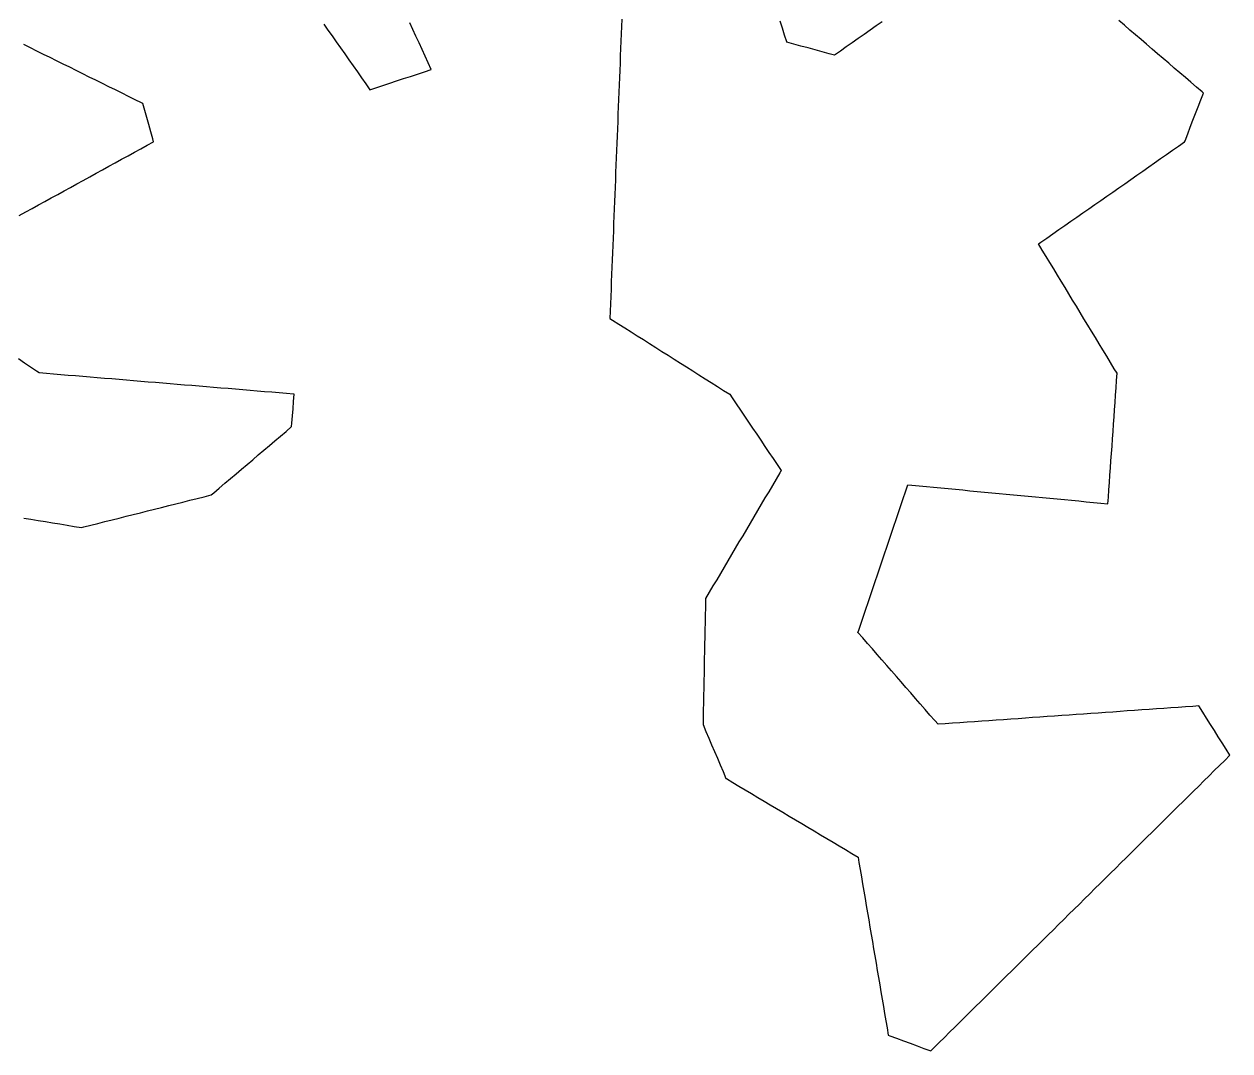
# Model space of a CAD drawing. Header units: millimetres. Extents: x 32 to 3054, y 42 to 5568.
# Drawn here: x 2859.2 to 3024.4, y 2178.5 to 2319.2 of the extents above; entities that cross this region are included whole.
import ezdxf

# ---------------------------------------------------------------- set-up
doc = ezdxf.new("R2010")
doc.units = ezdxf.units.MM
doc.layers.add('ALL_ISLANDS', color=7, linetype='Continuous')
doc.layers.add('OUTLINE_ISLAND_01', color=7, linetype='Continuous')

msp = doc.modelspace()

# ---------------------------------------------------------------- linework, layer by layer
at = {"layer": 'ALL_ISLANDS'}
for points in [[(2941.1028, 2319.8379), (2941.063, 2318.8387), (2941.0231, 2317.8395), (2940.9833, 2316.8403), (2940.9434, 2315.8411), (2940.9036, 2314.8419), (2940.8638, 2313.8427), (2940.8239, 2312.8435), (2940.7841, 2311.8443), (2940.7442, 2310.8451), (2940.7044, 2309.8459), (2940.6645, 2308.8467), (2940.6247, 2307.8475), (2940.5848, 2306.8483), (2940.545, 2305.8491), (2940.5051, 2304.8499), (2940.4653, 2303.8506), (2940.4254, 2302.8514), (2940.3856, 2301.8522), (2940.3458, 2300.853), (2940.3059, 2299.8538), (2940.2661, 2298.8546), (2940.2262, 2297.8554), (2940.1864, 2296.8562), (2940.1465, 2295.857), (2940.1067, 2294.8578), (2940.0668, 2293.8586), (2940.027, 2292.8594), (2939.9871, 2291.8602), (2939.9473, 2290.861), (2939.9074, 2289.8618), (2939.8676, 2288.8626), (2939.8278, 2287.8634), (2939.7879, 2286.8641), (2939.7481, 2285.8649), (2939.7082, 2284.8657), (2939.6684, 2283.8665), (2939.6285, 2282.8673), (2939.5887, 2281.8681), (2939.5488, 2280.8689), (2939.509, 2279.8697), (2939.4691, 2278.8705), (2939.8516, 2278.6283), (2940.6964, 2278.0932), (2941.5412, 2277.5581), (2942.386, 2277.023), (2943.2308, 2276.4879), (2944.0756, 2275.9529), (2944.9204, 2275.4178), (2945.7652, 2274.8827), (2946.61, 2274.3476), (2947.4548, 2273.8125), (2948.2996, 2273.2775), (2949.1444, 2272.7424), (2949.9892, 2272.2073), (2950.834, 2271.6722), (2951.6788, 2271.1371), (2952.5236, 2270.6021), (2953.3684, 2270.067), (2954.2132, 2269.5319), (2955.058, 2268.9968), (2955.9028, 2268.4618), (2956.2361, 2267.9677), (2956.7952, 2267.1386), (2957.3544, 2266.3096), (2957.9135, 2265.4805), (2958.4727, 2264.6514), (2959.0319, 2263.8224), (2959.591, 2262.9933), (2960.1502, 2262.1643), (2960.7093, 2261.3352), (2961.2685, 2260.5061), (2961.8276, 2259.6771), (2962.3868, 2258.848), (2962.946, 2258.019), (2962.7584, 2257.7015), (2962.2496, 2256.8406), (2961.7408, 2255.9798), (2961.232, 2255.1189), (2960.7232, 2254.258), (2960.2144, 2253.3971), (2959.7056, 2252.5362), (2959.1968, 2251.6753), (2958.688, 2250.8144), (2958.1792, 2249.9535), (2957.6704, 2249.0927), (2957.1616, 2248.2318), (2956.6528, 2247.3709), (2956.144, 2246.51), (2955.6352, 2245.6491), (2955.1264, 2244.7882), (2954.6176, 2243.9273), (2954.1089, 2243.0664), (2953.6001, 2242.2056), (2953.0913, 2241.3447), (2952.5825, 2240.4838), (2952.5769, 2240.2097), (2952.5567, 2239.2099), (2952.5365, 2238.2101), (2952.5163, 2237.2103), (2952.496, 2236.2106), (2952.4758, 2235.2108), (2952.4556, 2234.211), (2952.4354, 2233.2112), (2952.4152, 2232.2114), (2952.3949, 2231.2116), (2952.3747, 2230.2118), (2952.3545, 2229.212), (2952.3343, 2228.2122), (2952.3141, 2227.2124), (2952.2938, 2226.2126), (2952.2736, 2225.2128), (2952.2534, 2224.213), (2952.2332, 2223.2132), (2952.2367, 2223.205), (2952.6294, 2222.2854), (2953.022, 2221.3657), (2953.4147, 2220.446), (2953.8074, 2219.5264), (2954.2001, 2218.6067), (2954.5928, 2217.687), (2954.9855, 2216.7674), (2955.3782, 2215.8477), (2955.445, 2215.8079), (2956.304, 2215.296), (2957.1631, 2214.784), (2958.0221, 2214.2721), (2958.8811, 2213.7602), (2959.7402, 2213.2483), (2960.5992, 2212.7363), (2961.4582, 2212.2244), (2962.3173, 2211.7125), (2963.1763, 2211.2006), (2964.0353, 2210.6887), (2964.8944, 2210.1767), (2965.7534, 2209.6648), (2966.6124, 2209.1529), (2967.4715, 2208.641), (2968.3305, 2208.1291), (2969.1895, 2207.6171), (2970.0486, 2207.1052), (2970.9076, 2206.5933), (2971.7666, 2206.0814), (2972.6257, 2205.5694), (2973.4847, 2205.0575), (2973.6072, 2204.3337), (2973.7741, 2203.3477), (2973.941, 2202.3617), (2974.1079, 2201.3758), (2974.2748, 2200.3898), (2974.4417, 2199.4038), (2974.6086, 2198.4178), (2974.7755, 2197.4319), (2974.9424, 2196.4459), (2975.1093, 2195.4599), (2975.2762, 2194.4739), (2975.4431, 2193.488), (2975.61, 2192.502), (2975.7769, 2191.516), (2975.9438, 2190.53), (2976.1107, 2189.5441), (2976.2776, 2188.5581), (2976.4445, 2187.5721), (2976.6114, 2186.5861), (2976.7783, 2185.6002), (2976.9452, 2184.6142), (2977.1121, 2183.6282), (2977.279, 2182.6422), (2977.4459, 2181.6563), (2977.6128, 2180.6703), (2977.8123, 2180.5964), (2978.75, 2180.2492), (2979.6878, 2179.9019), (2980.6256, 2179.5546), (2981.5634, 2179.2074), (2982.5011, 2178.8601), (2983.4389, 2178.5129), (2983.883, 2178.9517), (2984.5942, 2179.6546), (2985.3055, 2180.3575), (2986.0168, 2181.0604), (2986.7281, 2181.7633), (2987.4394, 2182.4663), (2988.1506, 2183.1692), (2988.8619, 2183.8721), (2989.5732, 2184.575), (2990.2845, 2185.2779), (2990.9958, 2185.9808), (2991.707, 2186.6837), (2992.4183, 2187.3866), (2993.1296, 2188.0895), (2993.8409, 2188.7924), (2994.5522, 2189.4953), (2995.2634, 2190.1982), (2995.9747, 2190.9012), (2996.686, 2191.6041), (2997.3973, 2192.307), (2998.1086, 2193.0099), (2998.8198, 2193.7128), (2999.5311, 2194.4157), (3000.2424, 2195.1186), (3000.9537, 2195.8215), (3001.665, 2196.5244), (3002.3763, 2197.2273), (3003.0875, 2197.9302), (3003.7988, 2198.6331), (3004.5101, 2199.336), (3005.2214, 2200.039), (3005.9327, 2200.7419), (3006.6439, 2201.4448), (3007.3552, 2202.1477), (3008.0665, 2202.8506), (3008.7778, 2203.5535), (3009.4891, 2204.2564), (3010.2003, 2204.9593), (3010.9116, 2205.6622), (3011.6229, 2206.3651), (3012.3342, 2207.068), (3013.0455, 2207.7709), (3013.7567, 2208.4739), (3014.468, 2209.1768), (3015.1793, 2209.8797), (3015.8906, 2210.5826), (3016.6019, 2211.2855), (3017.3131, 2211.9884), (3018.0244, 2212.6913), (3018.7357, 2213.3942), (3019.447, 2214.0971), (3020.1583, 2214.8), (3020.8695, 2215.5029), (3021.5808, 2216.2058), (3022.2921, 2216.9088), (3023.0034, 2217.6117), (3023.7147, 2218.3146), (3024.426, 2219.0175), (3023.9024, 2219.8472), (3023.3688, 2220.6929), (3022.8352, 2221.5387), (3022.3016, 2222.3844), (3021.768, 2223.2301), (3021.2343, 2224.0759), (3020.7007, 2224.9216), (3020.1671, 2225.7673), (3019.3467, 2225.7096), (3018.3492, 2225.6393), (3017.3517, 2225.5691), (3016.3541, 2225.4989), (3015.3566, 2225.4286), (3014.3591, 2225.3584), (3013.3615, 2225.2882), (3012.364, 2225.2179), (3011.3665, 2225.1477), (3010.369, 2225.0775), (3009.3714, 2225.0073), (3008.3739, 2224.937), (3007.3764, 2224.8668), (3006.3788, 2224.7966), (3005.3813, 2224.7263), (3004.3838, 2224.6561), (3003.3862, 2224.5859), (3002.3887, 2224.5157), (3001.3912, 2224.4454), (3000.3936, 2224.3752), (2999.3961, 2224.305), (2998.3986, 2224.2347), (2997.4011, 2224.1645), (2996.4035, 2224.0943), (2995.406, 2224.0241), (2994.4085, 2223.9538), (2993.4109, 2223.8836), (2992.4134, 2223.8134), (2991.4159, 2223.7431), (2990.4183, 2223.6729), (2989.4208, 2223.6027), (2988.4233, 2223.5325), (2987.4257, 2223.4622), (2986.4282, 2223.392), (2985.4307, 2223.3218), (2984.4332, 2223.2515), (2983.978, 2223.7741), (2983.3213, 2224.5282), (2982.6645, 2225.2823), (2982.0077, 2226.0364), (2981.3509, 2226.7905), (2980.6942, 2227.5446), (2980.0374, 2228.2986), (2979.3806, 2229.0527), (2978.7238, 2229.8068), (2978.0671, 2230.5609), (2977.4103, 2231.315), (2976.7535, 2232.0691), (2976.0968, 2232.8232), (2975.44, 2233.5773), (2974.7832, 2234.3314), (2974.1264, 2235.0854), (2973.4697, 2235.8395), (2973.5807, 2236.1688), (2973.9002, 2237.1163), (2974.2197, 2238.0639), (2974.5392, 2239.0115), (2974.8587, 2239.9591), (2975.1782, 2240.9067), (2975.4977, 2241.8543), (2975.8172, 2242.8018), (2976.1367, 2243.7494), (2976.4562, 2244.697), (2976.7757, 2245.6446), (2977.0952, 2246.5922), (2977.4147, 2247.5398), (2977.7343, 2248.4873), (2978.0538, 2249.4349), (2978.3733, 2250.3825), (2978.6928, 2251.3301), (2979.0123, 2252.2777), (2979.3318, 2253.2253), (2979.6513, 2254.1729), (2979.9708, 2255.1204), (2980.2903, 2256.068), (2980.8449, 2256.0156), (2981.8405, 2255.9214), (2982.836, 2255.8272), (2983.8316, 2255.733), (2984.8271, 2255.6388), (2985.8227, 2255.5446), (2986.8182, 2255.4504), (2987.8138, 2255.3562), (2988.8093, 2255.262), (2989.8049, 2255.1679), (2990.8004, 2255.0737), (2991.796, 2254.9795), (2992.7916, 2254.8853), (2993.7871, 2254.7911), (2994.7827, 2254.6969), (2995.7782, 2254.6027), (2996.7738, 2254.5085), (2997.7693, 2254.4144), (2998.7649, 2254.3202), (2999.7604, 2254.226), (3000.756, 2254.1318), (3001.7515, 2254.0376), (3002.7471, 2253.9434), (3003.7427, 2253.8492), (3004.7382, 2253.755), (3005.7338, 2253.6608), (3006.7293, 2253.5667), (3007.7249, 2253.4725), (3007.7883, 2254.3841), (3007.8577, 2255.3817), (3007.9271, 2256.3793), (3007.9965, 2257.3769), (3008.0659, 2258.3744), (3008.1353, 2259.372), (3008.2047, 2260.3696), (3008.274, 2261.3672), (3008.3434, 2262.3648), (3008.4128, 2263.3624), (3008.4822, 2264.36), (3008.5516, 2265.3576), (3008.621, 2266.3552), (3008.6904, 2267.3527), (3008.7598, 2268.3503), (3008.8292, 2269.3479), (3008.8986, 2270.3455), (3008.968, 2271.3431), (3008.5853, 2271.9736), (3008.0664, 2272.8285), (3007.5476, 2273.6833), (3007.0287, 2274.5382), (3006.5098, 2275.393), (3005.991, 2276.2479), (3005.4721, 2277.1027), (3004.9532, 2277.9576), (3004.4344, 2278.8125), (3003.9155, 2279.6673), (3003.3966, 2280.5222), (3002.8778, 2281.377), (3002.3589, 2282.2319), (3001.84, 2283.0867), (3001.3212, 2283.9416), (3000.8023, 2284.7964), (3000.2834, 2285.6513), (2999.7646, 2286.5062), (2999.2457, 2287.361), (2998.7268, 2288.2159), (2998.208, 2289.0707), (2998.5418, 2289.3039), (2999.3617, 2289.8764), (3000.1815, 2290.449), (3001.0014, 2291.0216), (3001.8213, 2291.5941), (3002.6411, 2292.1667), (3003.461, 2292.7393), (3004.2808, 2293.3118), (3005.1007, 2293.8844), (3005.9205, 2294.457), (3006.7404, 2295.0295), (3007.5603, 2295.6021), (3008.3801, 2296.1747), (3009.2, 2296.7472), (3010.0198, 2297.3198), (3010.8397, 2297.8924), (3011.6596, 2298.4649), (3012.4794, 2299.0375), (3013.2993, 2299.61), (3014.1191, 2300.1826), (3014.939, 2300.7552), (3015.7589, 2301.3277), (3016.5787, 2301.9003), (3017.3986, 2302.4729), (3018.2184, 2303.0454), (3018.2811, 2303.2066), (3018.6435, 2304.1387), (3019.0058, 2305.0707), (3019.3682, 2306.0027), (3019.7306, 2306.9348), (3020.093, 2307.8668), (3020.4553, 2308.7989), (3020.8177, 2309.7309), (3020.6079, 2309.9104), (3019.8481, 2310.5606), (3019.0884, 2311.2108), (3018.3286, 2311.8609), (3017.5688, 2312.5111), (3016.809, 2313.1613), (3016.0492, 2313.8115), (3015.2895, 2314.4617), (3014.5297, 2315.1119), (3013.7699, 2315.762), (3013.0101, 2316.4122), (3012.2503, 2317.0624), (3011.4906, 2317.7126), (3010.7308, 2318.3628), (3009.971, 2319.0129), (3009.2112, 2319.6631)], [(2976.7946, 2319.4929), (2975.974, 2318.9214), (2975.1534, 2318.3498), (2974.3328, 2317.7783), (2973.5123, 2317.2068), (2972.6917, 2316.6352), (2971.8711, 2316.0637), (2971.0505, 2315.4922), (2970.2299, 2314.9206), (2969.5149, 2315.1164), (2968.5504, 2315.3805), (2967.5859, 2315.6446), (2966.6214, 2315.9087), (2965.6569, 2316.1728), (2964.6924, 2316.4369), (2963.728, 2316.701), (2963.718, 2316.7323), (2963.4139, 2317.6849), (2963.1097, 2318.6376), (2962.8056, 2319.5902)], [(2900.2591, 2319.1854), (2900.8358, 2318.3684), (2901.4124, 2317.5515), (2901.9891, 2316.7345), (2902.5658, 2315.9175), (2903.1424, 2315.1005), (2903.7191, 2314.2835), (2904.2958, 2313.4666), (2904.8724, 2312.6496), (2905.4491, 2311.8326), (2906.0258, 2311.0156), (2906.6024, 2310.1986), (2907.4026, 2310.4613), (2908.3527, 2310.7732), (2909.3029, 2311.0851), (2910.253, 2311.397), (2911.2031, 2311.7089), (2912.1532, 2312.0208), (2913.1033, 2312.3327), (2914.0535, 2312.6445), (2915.0036, 2312.9564), (2914.9939, 2312.9775), (2914.5762, 2313.8861), (2914.1586, 2314.7947), (2913.7409, 2315.7033), (2913.3232, 2316.6119), (2912.9055, 2317.5205), (2912.4879, 2318.429), (2912.0702, 2319.3376)], [(2858.5548, 2292.9612), (2859.4313, 2293.4427), (2860.3077, 2293.9242), (2861.1842, 2294.4057), (2862.0606, 2294.8872), (2862.9371, 2295.3687), (2863.8135, 2295.8502), (2864.69, 2296.3317), (2865.5664, 2296.8132), (2866.4429, 2297.2946), (2867.3193, 2297.7761), (2868.1958, 2298.2576), (2869.0722, 2298.7391), (2869.9487, 2299.2206), (2870.8251, 2299.7021), (2871.7016, 2300.1836), (2872.578, 2300.6651), (2873.4545, 2301.1466), (2874.3309, 2301.6281), (2875.2074, 2302.1096), (2876.0838, 2302.5911), (2876.9603, 2303.0726), (2876.8465, 2303.4787), (2876.577, 2304.4417), (2876.3074, 2305.4047), (2876.0378, 2306.3676), (2875.7682, 2307.3306), (2875.4986, 2308.2936), (2875.3174, 2308.3833), (2874.4212, 2308.8269), (2873.525, 2309.2705), (2872.6287, 2309.7141), (2871.7325, 2310.1577), (2870.8363, 2310.6013), (2869.94, 2311.0449), (2869.0438, 2311.4885), (2868.1476, 2311.9321), (2867.2514, 2312.3757), (2866.3551, 2312.8193), (2865.4589, 2313.2629), (2864.5627, 2313.7065), (2863.6665, 2314.15), (2862.7702, 2314.5936), (2861.874, 2315.0372), (2860.9778, 2315.4808), (2860.0816, 2315.9244), (2859.1853, 2316.368)], [(2859.1697, 2251.5102), (2860.1565, 2251.3481), (2861.1432, 2251.186), (2862.13, 2251.024), (2863.1168, 2250.8619), (2864.1036, 2250.6998), (2865.0903, 2250.5377), (2866.0771, 2250.3756), (2867.0639, 2250.2136), (2867.3841, 2250.294), (2868.354, 2250.5375), (2869.3239, 2250.781), (2870.2937, 2251.0246), (2871.2636, 2251.2681), (2872.2335, 2251.5116), (2873.2034, 2251.7552), (2874.1733, 2251.9987), (2875.1432, 2252.2422), (2876.1131, 2252.4858), (2877.083, 2252.7293), (2878.0529, 2252.9728), (2879.0228, 2253.2164), (2879.9927, 2253.4599), (2880.9626, 2253.7035), (2881.9324, 2253.947), (2882.9023, 2254.1905), (2883.8722, 2254.4341), (2884.8421, 2254.6776), (2885.1962, 2254.978), (2885.9587, 2255.625), (2886.7212, 2256.272), (2887.4837, 2256.919), (2888.2462, 2257.566), (2889.0087, 2258.213), (2889.7712, 2258.8599), (2890.5337, 2259.5069), (2891.2962, 2260.1539), (2892.0587, 2260.8009), (2892.8212, 2261.4479), (2893.5837, 2262.0949), (2894.3462, 2262.7419), (2895.1087, 2263.3888), (2895.8712, 2264.0358), (2895.9064, 2264.4989), (2895.982, 2265.4961), (2896.0576, 2266.4932), (2896.1332, 2267.4904), (2896.2088, 2268.4875), (2896.1456, 2268.4927), (2895.149, 2268.5754), (2894.1524, 2268.6582), (2893.1559, 2268.7409), (2892.1593, 2268.8236), (2891.1627, 2268.9063), (2890.1661, 2268.989), (2889.1696, 2269.0717), (2888.173, 2269.1544), (2887.1764, 2269.2371), (2886.1798, 2269.3198), (2885.1833, 2269.4025), (2884.1867, 2269.4852), (2883.1901, 2269.5679), (2882.1935, 2269.6506), (2881.197, 2269.7334), (2880.2004, 2269.8161), (2879.2038, 2269.8988), (2878.2073, 2269.9815), (2877.2107, 2270.0642), (2876.2141, 2270.1469), (2875.2175, 2270.2296), (2874.221, 2270.3123), (2873.2244, 2270.395), (2872.2278, 2270.4777), (2871.2312, 2270.5604), (2870.2347, 2270.6431), (2869.2381, 2270.7259), (2868.2415, 2270.8086), (2867.2449, 2270.8913), (2866.2484, 2270.974), (2865.2518, 2271.0567), (2864.2552, 2271.1394), (2863.2586, 2271.2221), (2862.2621, 2271.3048), (2861.2655, 2271.3875), (2860.9329, 2271.6144), (2860.1067, 2272.1778), (2859.2806, 2272.7413), (2858.4545, 2273.3048)]]:
    msp.add_lwpolyline(points, dxfattribs=at)
at = {"layer": 'OUTLINE_ISLAND_01'}
for points in [[(2941.1028, 2319.8379), (2941.063, 2318.8387), (2941.0231, 2317.8395), (2940.9833, 2316.8403), (2940.9434, 2315.8411), (2940.9036, 2314.8419), (2940.8638, 2313.8427), (2940.8239, 2312.8435), (2940.7841, 2311.8443), (2940.7442, 2310.8451), (2940.7044, 2309.8459), (2940.6645, 2308.8467), (2940.6247, 2307.8475), (2940.5848, 2306.8483), (2940.545, 2305.8491), (2940.5051, 2304.8499), (2940.4653, 2303.8506), (2940.4254, 2302.8514), (2940.3856, 2301.8522), (2940.3458, 2300.853), (2940.3059, 2299.8538), (2940.2661, 2298.8546), (2940.2262, 2297.8554), (2940.1864, 2296.8562), (2940.1465, 2295.857), (2940.1067, 2294.8578), (2940.0668, 2293.8586), (2940.027, 2292.8594), (2939.9871, 2291.8602), (2939.9473, 2290.861), (2939.9074, 2289.8618), (2939.8676, 2288.8626), (2939.8278, 2287.8634), (2939.7879, 2286.8641), (2939.7481, 2285.8649), (2939.7082, 2284.8657), (2939.6684, 2283.8665), (2939.6285, 2282.8673), (2939.5887, 2281.8681), (2939.5488, 2280.8689), (2939.509, 2279.8697), (2939.4691, 2278.8705), (2939.8516, 2278.6283), (2940.6964, 2278.0932), (2941.5412, 2277.5581), (2942.386, 2277.023), (2943.2308, 2276.4879), (2944.0756, 2275.9529), (2944.9204, 2275.4178), (2945.7652, 2274.8827), (2946.61, 2274.3476), (2947.4548, 2273.8125), (2948.2996, 2273.2775), (2949.1444, 2272.7424), (2949.9892, 2272.2073), (2950.834, 2271.6722), (2951.6788, 2271.1371), (2952.5236, 2270.6021), (2953.3684, 2270.067), (2954.2132, 2269.5319), (2955.058, 2268.9968), (2955.9028, 2268.4618), (2956.2361, 2267.9677), (2956.7952, 2267.1386), (2957.3544, 2266.3096), (2957.9135, 2265.4805), (2958.4727, 2264.6514), (2959.0319, 2263.8224), (2959.591, 2262.9933), (2960.1502, 2262.1643), (2960.7093, 2261.3352), (2961.2685, 2260.5061), (2961.8276, 2259.6771), (2962.3868, 2258.848), (2962.946, 2258.019), (2962.7584, 2257.7015), (2962.2496, 2256.8406), (2961.7408, 2255.9798), (2961.232, 2255.1189), (2960.7232, 2254.258), (2960.2144, 2253.3971), (2959.7056, 2252.5362), (2959.1968, 2251.6753), (2958.688, 2250.8144), (2958.1792, 2249.9535), (2957.6704, 2249.0927), (2957.1616, 2248.2318), (2956.6528, 2247.3709), (2956.144, 2246.51), (2955.6352, 2245.6491), (2955.1264, 2244.7882), (2954.6176, 2243.9273), (2954.1089, 2243.0664), (2953.6001, 2242.2056), (2953.0913, 2241.3447), (2952.5825, 2240.4838), (2952.5769, 2240.2097), (2952.5567, 2239.2099), (2952.5365, 2238.2101), (2952.5163, 2237.2103), (2952.496, 2236.2106), (2952.4758, 2235.2108), (2952.4556, 2234.211), (2952.4354, 2233.2112), (2952.4152, 2232.2114), (2952.3949, 2231.2116), (2952.3747, 2230.2118), (2952.3545, 2229.212), (2952.3343, 2228.2122), (2952.3141, 2227.2124), (2952.2938, 2226.2126), (2952.2736, 2225.2128), (2952.2534, 2224.213), (2952.2332, 2223.2132), (2952.2367, 2223.205), (2952.6294, 2222.2854), (2953.022, 2221.3657), (2953.4147, 2220.446), (2953.8074, 2219.5264), (2954.2001, 2218.6067), (2954.5928, 2217.687), (2954.9855, 2216.7674), (2955.3782, 2215.8477), (2955.445, 2215.8079), (2956.304, 2215.296), (2957.1631, 2214.784), (2958.0221, 2214.2721), (2958.8811, 2213.7602), (2959.7402, 2213.2483), (2960.5992, 2212.7363), (2961.4582, 2212.2244), (2962.3173, 2211.7125), (2963.1763, 2211.2006), (2964.0353, 2210.6887), (2964.8944, 2210.1767), (2965.7534, 2209.6648), (2966.6124, 2209.1529), (2967.4715, 2208.641), (2968.3305, 2208.1291), (2969.1895, 2207.6171), (2970.0486, 2207.1052), (2970.9076, 2206.5933), (2971.7666, 2206.0814), (2972.6257, 2205.5694), (2973.4847, 2205.0575), (2973.6072, 2204.3337), (2973.7741, 2203.3477), (2973.941, 2202.3617), (2974.1079, 2201.3758), (2974.2748, 2200.3898), (2974.4417, 2199.4038), (2974.6086, 2198.4178), (2974.7755, 2197.4319), (2974.9424, 2196.4459), (2975.1093, 2195.4599), (2975.2762, 2194.4739), (2975.4431, 2193.488), (2975.61, 2192.502), (2975.7769, 2191.516), (2975.9438, 2190.53), (2976.1107, 2189.5441), (2976.2776, 2188.5581), (2976.4445, 2187.5721), (2976.6114, 2186.5861), (2976.7783, 2185.6002), (2976.9452, 2184.6142), (2977.1121, 2183.6282), (2977.279, 2182.6422), (2977.4459, 2181.6563), (2977.6128, 2180.6703), (2977.8123, 2180.5964), (2978.75, 2180.2492), (2979.6878, 2179.9019), (2980.6256, 2179.5546), (2981.5634, 2179.2074), (2982.5011, 2178.8601), (2983.4389, 2178.5129), (2983.883, 2178.9517), (2984.5942, 2179.6546), (2985.3055, 2180.3575), (2986.0168, 2181.0604), (2986.7281, 2181.7633), (2987.4394, 2182.4663), (2988.1506, 2183.1692), (2988.8619, 2183.8721), (2989.5732, 2184.575), (2990.2845, 2185.2779), (2990.9958, 2185.9808), (2991.707, 2186.6837), (2992.4183, 2187.3866), (2993.1296, 2188.0895), (2993.8409, 2188.7924), (2994.5522, 2189.4953), (2995.2634, 2190.1982), (2995.9747, 2190.9012), (2996.686, 2191.6041), (2997.3973, 2192.307), (2998.1086, 2193.0099), (2998.8198, 2193.7128), (2999.5311, 2194.4157), (3000.2424, 2195.1186), (3000.9537, 2195.8215), (3001.665, 2196.5244), (3002.3763, 2197.2273), (3003.0875, 2197.9302), (3003.7988, 2198.6331), (3004.5101, 2199.336), (3005.2214, 2200.039), (3005.9327, 2200.7419), (3006.6439, 2201.4448), (3007.3552, 2202.1477), (3008.0665, 2202.8506), (3008.7778, 2203.5535), (3009.4891, 2204.2564), (3010.2003, 2204.9593), (3010.9116, 2205.6622), (3011.6229, 2206.3651), (3012.3342, 2207.068), (3013.0455, 2207.7709), (3013.7567, 2208.4739), (3014.468, 2209.1768), (3015.1793, 2209.8797), (3015.8906, 2210.5826), (3016.6019, 2211.2855), (3017.3131, 2211.9884), (3018.0244, 2212.6913), (3018.7357, 2213.3942), (3019.447, 2214.0971), (3020.1583, 2214.8), (3020.8695, 2215.5029), (3021.5808, 2216.2058), (3022.2921, 2216.9088), (3023.0034, 2217.6117), (3023.7147, 2218.3146), (3024.426, 2219.0175), (3023.9024, 2219.8472), (3023.3688, 2220.6929), (3022.8352, 2221.5387), (3022.3016, 2222.3844), (3021.768, 2223.2301), (3021.2343, 2224.0759), (3020.7007, 2224.9216), (3020.1671, 2225.7673), (3019.3467, 2225.7096), (3018.3492, 2225.6393), (3017.3517, 2225.5691), (3016.3541, 2225.4989), (3015.3566, 2225.4286), (3014.3591, 2225.3584), (3013.3615, 2225.2882), (3012.364, 2225.2179), (3011.3665, 2225.1477), (3010.369, 2225.0775), (3009.3714, 2225.0073), (3008.3739, 2224.937), (3007.3764, 2224.8668), (3006.3788, 2224.7966), (3005.3813, 2224.7263), (3004.3838, 2224.6561), (3003.3862, 2224.5859), (3002.3887, 2224.5157), (3001.3912, 2224.4454), (3000.3936, 2224.3752), (2999.3961, 2224.305), (2998.3986, 2224.2347), (2997.4011, 2224.1645), (2996.4035, 2224.0943), (2995.406, 2224.0241), (2994.4085, 2223.9538), (2993.4109, 2223.8836), (2992.4134, 2223.8134), (2991.4159, 2223.7431), (2990.4183, 2223.6729), (2989.4208, 2223.6027), (2988.4233, 2223.5325), (2987.4257, 2223.4622), (2986.4282, 2223.392), (2985.4307, 2223.3218), (2984.4332, 2223.2515), (2983.978, 2223.7741), (2983.3213, 2224.5282), (2982.6645, 2225.2823), (2982.0077, 2226.0364), (2981.3509, 2226.7905), (2980.6942, 2227.5446), (2980.0374, 2228.2986), (2979.3806, 2229.0527), (2978.7238, 2229.8068), (2978.0671, 2230.5609), (2977.4103, 2231.315), (2976.7535, 2232.0691), (2976.0968, 2232.8232), (2975.44, 2233.5773), (2974.7832, 2234.3314), (2974.1264, 2235.0854), (2973.4697, 2235.8395), (2973.5807, 2236.1688), (2973.9002, 2237.1163), (2974.2197, 2238.0639), (2974.5392, 2239.0115), (2974.8587, 2239.9591), (2975.1782, 2240.9067), (2975.4977, 2241.8543), (2975.8172, 2242.8018), (2976.1367, 2243.7494), (2976.4562, 2244.697), (2976.7757, 2245.6446), (2977.0952, 2246.5922), (2977.4147, 2247.5398), (2977.7343, 2248.4873), (2978.0538, 2249.4349), (2978.3733, 2250.3825), (2978.6928, 2251.3301), (2979.0123, 2252.2777), (2979.3318, 2253.2253), (2979.6513, 2254.1729), (2979.9708, 2255.1204), (2980.2903, 2256.068), (2980.8449, 2256.0156), (2981.8405, 2255.9214), (2982.836, 2255.8272), (2983.8316, 2255.733), (2984.8271, 2255.6388), (2985.8227, 2255.5446), (2986.8182, 2255.4504), (2987.8138, 2255.3562), (2988.8093, 2255.262), (2989.8049, 2255.1679), (2990.8004, 2255.0737), (2991.796, 2254.9795), (2992.7916, 2254.8853), (2993.7871, 2254.7911), (2994.7827, 2254.6969), (2995.7782, 2254.6027), (2996.7738, 2254.5085), (2997.7693, 2254.4144), (2998.7649, 2254.3202), (2999.7604, 2254.226), (3000.756, 2254.1318), (3001.7515, 2254.0376), (3002.7471, 2253.9434), (3003.7427, 2253.8492), (3004.7382, 2253.755), (3005.7338, 2253.6608), (3006.7293, 2253.5667), (3007.7249, 2253.4725), (3007.7883, 2254.3841), (3007.8577, 2255.3817), (3007.9271, 2256.3793), (3007.9965, 2257.3769), (3008.0659, 2258.3744), (3008.1353, 2259.372), (3008.2047, 2260.3696), (3008.274, 2261.3672), (3008.3434, 2262.3648), (3008.4128, 2263.3624), (3008.4822, 2264.36), (3008.5516, 2265.3576), (3008.621, 2266.3552), (3008.6904, 2267.3527), (3008.7598, 2268.3503), (3008.8292, 2269.3479), (3008.8986, 2270.3455), (3008.968, 2271.3431), (3008.5853, 2271.9736), (3008.0664, 2272.8285), (3007.5476, 2273.6833), (3007.0287, 2274.5382), (3006.5098, 2275.393), (3005.991, 2276.2479), (3005.4721, 2277.1027), (3004.9532, 2277.9576), (3004.4344, 2278.8125), (3003.9155, 2279.6673), (3003.3966, 2280.5222), (3002.8778, 2281.377), (3002.3589, 2282.2319), (3001.84, 2283.0867), (3001.3212, 2283.9416), (3000.8023, 2284.7964), (3000.2834, 2285.6513), (2999.7646, 2286.5062), (2999.2457, 2287.361), (2998.7268, 2288.2159), (2998.208, 2289.0707), (2998.5418, 2289.3039), (2999.3617, 2289.8764), (3000.1815, 2290.449), (3001.0014, 2291.0216), (3001.8213, 2291.5941), (3002.6411, 2292.1667), (3003.461, 2292.7393), (3004.2808, 2293.3118), (3005.1007, 2293.8844), (3005.9205, 2294.457), (3006.7404, 2295.0295), (3007.5603, 2295.6021), (3008.3801, 2296.1747), (3009.2, 2296.7472), (3010.0198, 2297.3198), (3010.8397, 2297.8924), (3011.6596, 2298.4649), (3012.4794, 2299.0375), (3013.2993, 2299.61), (3014.1191, 2300.1826), (3014.939, 2300.7552), (3015.7589, 2301.3277), (3016.5787, 2301.9003), (3017.3986, 2302.4729), (3018.2184, 2303.0454), (3018.2811, 2303.2066), (3018.6435, 2304.1387), (3019.0058, 2305.0707), (3019.3682, 2306.0027), (3019.7306, 2306.9348), (3020.093, 2307.8668), (3020.4553, 2308.7989), (3020.8177, 2309.7309), (3020.6079, 2309.9104), (3019.8481, 2310.5606), (3019.0884, 2311.2108), (3018.3286, 2311.8609), (3017.5688, 2312.5111), (3016.809, 2313.1613), (3016.0492, 2313.8115), (3015.2895, 2314.4617), (3014.5297, 2315.1119), (3013.7699, 2315.762), (3013.0101, 2316.4122), (3012.2503, 2317.0624), (3011.4906, 2317.7126), (3010.7308, 2318.3628), (3009.971, 2319.0129), (3009.2112, 2319.6631)], [(2976.7946, 2319.4929), (2975.974, 2318.9214), (2975.1534, 2318.3498), (2974.3328, 2317.7783), (2973.5123, 2317.2068), (2972.6917, 2316.6352), (2971.8711, 2316.0637), (2971.0505, 2315.4922), (2970.2299, 2314.9206), (2969.5149, 2315.1164), (2968.5504, 2315.3805), (2967.5859, 2315.6446), (2966.6214, 2315.9087), (2965.6569, 2316.1728), (2964.6924, 2316.4369), (2963.728, 2316.701), (2963.718, 2316.7323), (2963.4139, 2317.6849), (2963.1097, 2318.6376), (2962.8056, 2319.5902)], [(2900.2591, 2319.1854), (2900.8358, 2318.3684), (2901.4124, 2317.5515), (2901.9891, 2316.7345), (2902.5658, 2315.9175), (2903.1424, 2315.1005), (2903.7191, 2314.2835), (2904.2958, 2313.4666), (2904.8724, 2312.6496), (2905.4491, 2311.8326), (2906.0258, 2311.0156), (2906.6024, 2310.1986), (2907.4026, 2310.4613), (2908.3527, 2310.7732), (2909.3029, 2311.0851), (2910.253, 2311.397), (2911.2031, 2311.7089), (2912.1532, 2312.0208), (2913.1033, 2312.3327), (2914.0535, 2312.6445), (2915.0036, 2312.9564), (2914.9939, 2312.9775), (2914.5762, 2313.8861), (2914.1586, 2314.7947), (2913.7409, 2315.7033), (2913.3232, 2316.6119), (2912.9055, 2317.5205), (2912.4879, 2318.429), (2912.0702, 2319.3376)], [(2858.5548, 2292.9612), (2859.4313, 2293.4427), (2860.3077, 2293.9242), (2861.1842, 2294.4057), (2862.0606, 2294.8872), (2862.9371, 2295.3687), (2863.8135, 2295.8502), (2864.69, 2296.3317), (2865.5664, 2296.8132), (2866.4429, 2297.2946), (2867.3193, 2297.7761), (2868.1958, 2298.2576), (2869.0722, 2298.7391), (2869.9487, 2299.2206), (2870.8251, 2299.7021), (2871.7016, 2300.1836), (2872.578, 2300.6651), (2873.4545, 2301.1466), (2874.3309, 2301.6281), (2875.2074, 2302.1096), (2876.0838, 2302.5911), (2876.9603, 2303.0726), (2876.8465, 2303.4787), (2876.577, 2304.4417), (2876.3074, 2305.4047), (2876.0378, 2306.3676), (2875.7682, 2307.3306), (2875.4986, 2308.2936), (2875.3174, 2308.3833), (2874.4212, 2308.8269), (2873.525, 2309.2705), (2872.6287, 2309.7141), (2871.7325, 2310.1577), (2870.8363, 2310.6013), (2869.94, 2311.0449), (2869.0438, 2311.4885), (2868.1476, 2311.9321), (2867.2514, 2312.3757), (2866.3551, 2312.8193), (2865.4589, 2313.2629), (2864.5627, 2313.7065), (2863.6665, 2314.15), (2862.7702, 2314.5936), (2861.874, 2315.0372), (2860.9778, 2315.4808), (2860.0816, 2315.9244), (2859.1853, 2316.368)], [(2859.1697, 2251.5102), (2860.1565, 2251.3481), (2861.1432, 2251.186), (2862.13, 2251.024), (2863.1168, 2250.8619), (2864.1036, 2250.6998), (2865.0903, 2250.5377), (2866.0771, 2250.3756), (2867.0639, 2250.2136), (2867.3841, 2250.294), (2868.354, 2250.5375), (2869.3239, 2250.781), (2870.2937, 2251.0246), (2871.2636, 2251.2681), (2872.2335, 2251.5116), (2873.2034, 2251.7552), (2874.1733, 2251.9987), (2875.1432, 2252.2422), (2876.1131, 2252.4858), (2877.083, 2252.7293), (2878.0529, 2252.9728), (2879.0228, 2253.2164), (2879.9927, 2253.4599), (2880.9626, 2253.7035), (2881.9324, 2253.947), (2882.9023, 2254.1905), (2883.8722, 2254.4341), (2884.8421, 2254.6776), (2885.1962, 2254.978), (2885.9587, 2255.625), (2886.7212, 2256.272), (2887.4837, 2256.919), (2888.2462, 2257.566), (2889.0087, 2258.213), (2889.7712, 2258.8599), (2890.5337, 2259.5069), (2891.2962, 2260.1539), (2892.0587, 2260.8009), (2892.8212, 2261.4479), (2893.5837, 2262.0949), (2894.3462, 2262.7419), (2895.1087, 2263.3888), (2895.8712, 2264.0358), (2895.9064, 2264.4989), (2895.982, 2265.4961), (2896.0576, 2266.4932), (2896.1332, 2267.4904), (2896.2088, 2268.4875), (2896.1456, 2268.4927), (2895.149, 2268.5754), (2894.1524, 2268.6582), (2893.1559, 2268.7409), (2892.1593, 2268.8236), (2891.1627, 2268.9063), (2890.1661, 2268.989), (2889.1696, 2269.0717), (2888.173, 2269.1544), (2887.1764, 2269.2371), (2886.1798, 2269.3198), (2885.1833, 2269.4025), (2884.1867, 2269.4852), (2883.1901, 2269.5679), (2882.1935, 2269.6506), (2881.197, 2269.7334), (2880.2004, 2269.8161), (2879.2038, 2269.8988), (2878.2073, 2269.9815), (2877.2107, 2270.0642), (2876.2141, 2270.1469), (2875.2175, 2270.2296), (2874.221, 2270.3123), (2873.2244, 2270.395), (2872.2278, 2270.4777), (2871.2312, 2270.5604), (2870.2347, 2270.6431), (2869.2381, 2270.7259), (2868.2415, 2270.8086), (2867.2449, 2270.8913), (2866.2484, 2270.974), (2865.2518, 2271.0567), (2864.2552, 2271.1394), (2863.2586, 2271.2221), (2862.2621, 2271.3048), (2861.2655, 2271.3875), (2860.9329, 2271.6144), (2860.1067, 2272.1778), (2859.2806, 2272.7413), (2858.4545, 2273.3048)]]:
    msp.add_lwpolyline(points, dxfattribs=at)

doc.saveas('drawing.dxf')
